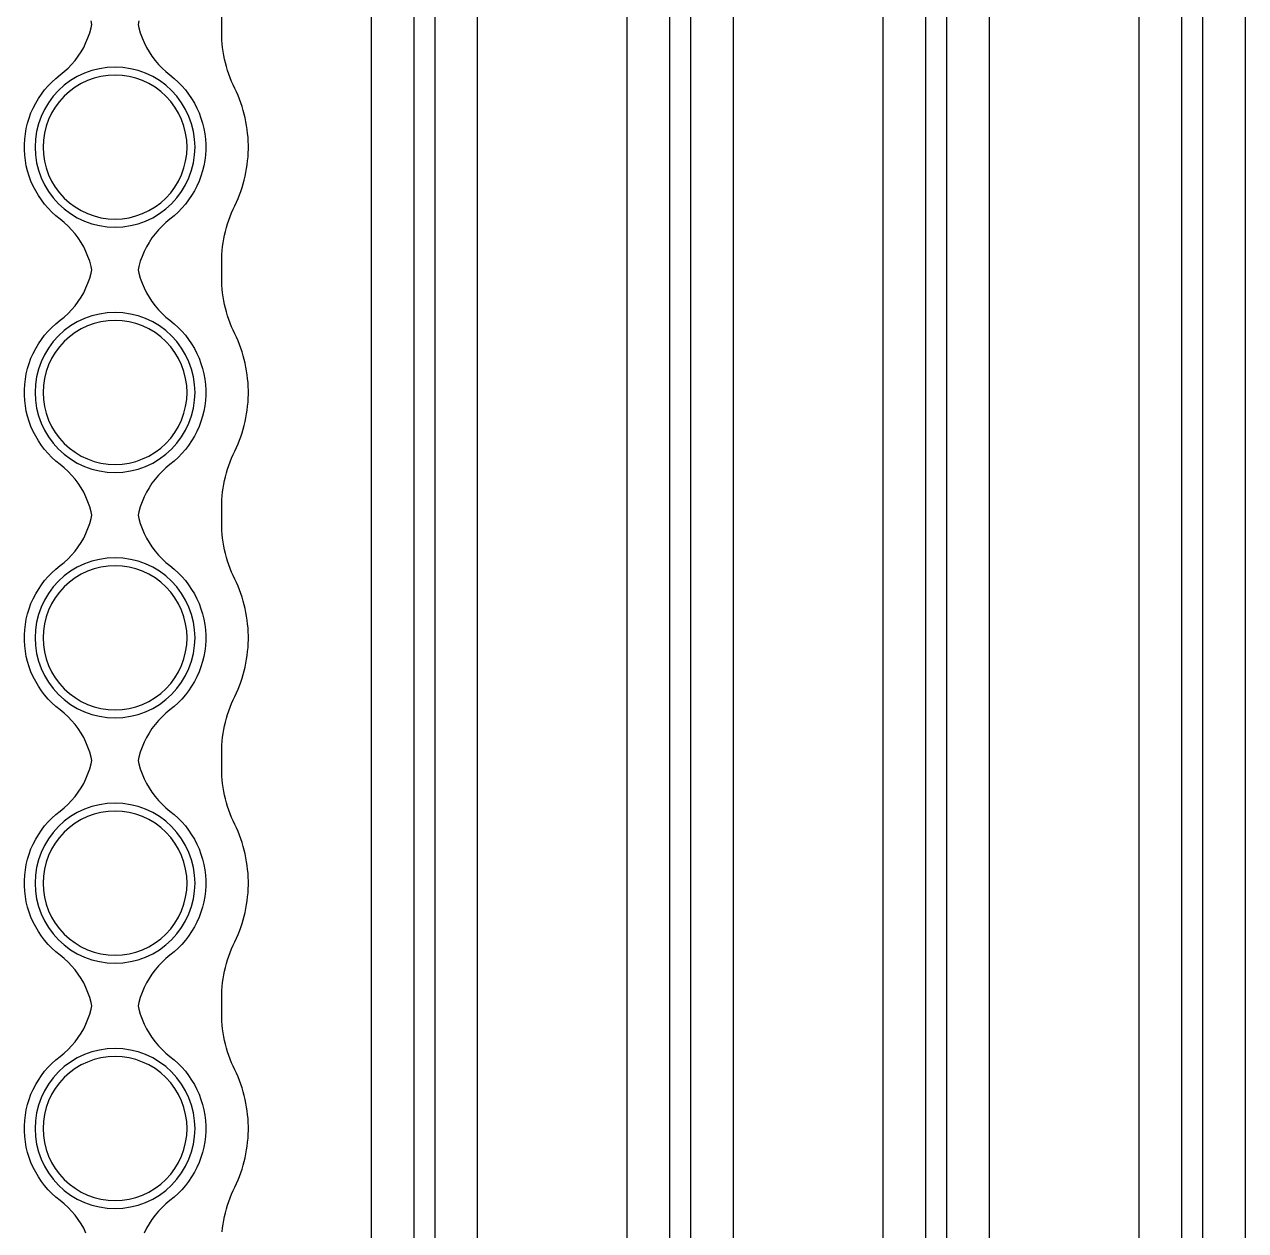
# Model space of a CAD drawing. Header units: metres. Extents: x -1805 to 1655, y -683 to 39617.
# Drawn here: x -8.5 to 106, y 4570.9 to 4684 of the extents above; entities that cross this region are included whole.
import ezdxf

# ---------------------------------------------------------------- set-up
doc = ezdxf.new("R2010")
doc.units = ezdxf.units.M
for name, color, linetype in [('Etching', 5, 'CONTINUOUS'), ('Metal', 4, 'CONTINUOUS'), ('pad_etching', 1, 'CONTINUOUS'), ('PEDOT_SIROF', 6, 'CONTINUOUS')]:
    doc.layers.add(name, color=color, linetype=linetype)

msp = doc.modelspace()

# ---------------------------------------------------------------- linework, layer by layer
at = {"layer": 'Etching'}
for points in [[(24, 9134.24), (24, -45.85)], [(34, -45.85), (34, 9134.24)], [(48, 9134.24), (48, 81.13)], [(58, 81.13), (58, 9134.24)], [(72, 9134.24), (72, 208.12)], [(82, 208.12), (82, 9134.24)], [(96, 9134.24), (96, 335.1)], [(106, 335.1), (106, 9134.24)], [(10.05, 4570.82), (10.09, 4571.18), (10.14, 4571.54), (10.2, 4571.9), (10.27, 4572.26), (10.35, 4572.61), (10.45, 4572.97), (10.55, 4573.32), (10.66, 4573.66), (10.79, 4574), (10.92, 4574.34), (11.07, 4574.68), (11.22, 4575.01), (11.38, 4575.34), (11.53, 4575.68), (11.67, 4576.02), (11.79, 4576.36), (11.91, 4576.71), (12.02, 4577.06), (12.11, 4577.42), (12.2, 4577.77), (12.27, 4578.13), (12.34, 4578.5), (12.39, 4578.86), (12.43, 4579.22), (12.47, 4579.59), (12.49, 4579.96), (12.5, 4580.32), (12.5, 4580.69), (12.49, 4581.06), (12.47, 4581.43), (12.43, 4581.79), (12.39, 4582.16), (12.34, 4582.52), (12.27, 4582.88), (12.2, 4583.24), (12.11, 4583.6), (12.02, 4583.95), (11.91, 4584.31), (11.79, 4584.65), (11.67, 4585), (11.53, 4585.34), (11.38, 4585.68), (11.22, 4586.01), (11.07, 4586.34), (10.92, 4586.67), (10.79, 4587.01), (10.66, 4587.35), (10.55, 4587.7), (10.45, 4588.05), (10.35, 4588.4), (10.27, 4588.76), (10.2, 4589.11), (10.14, 4589.47), (10.09, 4589.84), (10.05, 4590.2), (10.02, 4590.56), (10.01, 4590.93), (10, 4591.29), (10, 4592.73), (10.01, 4593.09), (10.02, 4593.45), (10.05, 4593.82), (10.09, 4594.18), (10.14, 4594.54), (10.2, 4594.9), (10.27, 4595.26), (10.35, 4595.61), (10.45, 4595.97), (10.55, 4596.32), (10.66, 4596.66), (10.79, 4597), (10.92, 4597.34), (11.07, 4597.68), (11.22, 4598.01), (11.38, 4598.34), (11.53, 4598.68), (11.67, 4599.02), (11.79, 4599.36), (11.91, 4599.71), (12.02, 4600.06), (12.11, 4600.42), (12.2, 4600.77), (12.27, 4601.13), (12.34, 4601.5), (12.39, 4601.86), (12.43, 4602.22), (12.47, 4602.59), (12.49, 4602.96), (12.5, 4603.32), (12.5, 4603.69), (12.49, 4604.06), (12.47, 4604.43), (12.43, 4604.79), (12.39, 4605.16), (12.34, 4605.52), (12.27, 4605.88), (12.2, 4606.24), (12.11, 4606.6), (12.02, 4606.95), (11.91, 4607.31), (11.79, 4607.65), (11.67, 4608), (11.53, 4608.34), (11.38, 4608.68), (11.22, 4609.01), (11.07, 4609.34), (10.92, 4609.67), (10.79, 4610.01), (10.66, 4610.35), (10.55, 4610.7), (10.45, 4611.05), (10.35, 4611.4), (10.27, 4611.76), (10.2, 4612.11), (10.14, 4612.47), (10.09, 4612.84), (10.05, 4613.2), (10.02, 4613.56), (10.01, 4613.93), (10, 4614.29), (10, 4615.73), (10.01, 4616.09), (10.02, 4616.45), (10.05, 4616.82), (10.09, 4617.18), (10.14, 4617.54), (10.2, 4617.9), (10.27, 4618.26), (10.35, 4618.61), (10.45, 4618.97), (10.55, 4619.32), (10.66, 4619.66), (10.79, 4620), (10.92, 4620.34), (11.07, 4620.68), (11.22, 4621.01), (11.38, 4621.34), (11.53, 4621.68), (11.67, 4622.02), (11.79, 4622.36), (11.91, 4622.71), (12.02, 4623.06), (12.11, 4623.42), (12.2, 4623.77), (12.27, 4624.13), (12.34, 4624.5), (12.39, 4624.86), (12.43, 4625.22), (12.47, 4625.59), (12.49, 4625.96), (12.5, 4626.32), (12.5, 4626.69), (12.49, 4627.06), (12.47, 4627.43), (12.43, 4627.79), (12.39, 4628.16), (12.34, 4628.52), (12.27, 4628.88), (12.2, 4629.24), (12.11, 4629.6), (12.02, 4629.95), (11.91, 4630.31), (11.79, 4630.65), (11.67, 4631), (11.53, 4631.34), (11.38, 4631.68), (11.22, 4632.01), (11.07, 4632.34), (10.92, 4632.67), (10.79, 4633.01), (10.66, 4633.35), (10.55, 4633.7), (10.45, 4634.05), (10.35, 4634.4), (10.27, 4634.76), (10.2, 4635.11), (10.14, 4635.47), (10.09, 4635.84), (10.05, 4636.2), (10.02, 4636.56), (10.01, 4636.93), (10, 4637.29), (10, 4638.73), (10.01, 4639.09), (10.02, 4639.45), (10.05, 4639.82), (10.09, 4640.18), (10.14, 4640.54), (10.2, 4640.9), (10.27, 4641.26), (10.35, 4641.61), (10.45, 4641.97), (10.55, 4642.32), (10.66, 4642.66), (10.79, 4643), (10.92, 4643.34), (11.07, 4643.68), (11.22, 4644.01), (11.38, 4644.34), (11.53, 4644.68), (11.67, 4645.02), (11.79, 4645.36), (11.91, 4645.71), (12.02, 4646.06), (12.11, 4646.42), (12.2, 4646.77), (12.27, 4647.13), (12.34, 4647.5), (12.39, 4647.86), (12.43, 4648.22), (12.47, 4648.59), (12.49, 4648.96), (12.5, 4649.32), (12.5, 4649.69), (12.49, 4650.06), (12.47, 4650.43), (12.43, 4650.79), (12.39, 4651.16), (12.34, 4651.52), (12.27, 4651.88), (12.2, 4652.24), (12.11, 4652.6), (12.02, 4652.95), (11.91, 4653.31), (11.79, 4653.65), (11.67, 4654), (11.53, 4654.34), (11.38, 4654.68), (11.22, 4655.01), (11.07, 4655.34), (10.92, 4655.67), (10.79, 4656.01), (10.66, 4656.35), (10.55, 4656.7), (10.45, 4657.05), (10.35, 4657.4), (10.27, 4657.76), (10.2, 4658.11), (10.14, 4658.47), (10.09, 4658.84), (10.05, 4659.2), (10.02, 4659.56), (10.01, 4659.93), (10, 4660.29), (10, 4661.73), (10.01, 4662.09), (10.02, 4662.45), (10.05, 4662.82), (10.09, 4663.18), (10.14, 4663.54), (10.2, 4663.9), (10.27, 4664.26), (10.35, 4664.61), (10.45, 4664.97), (10.55, 4665.32), (10.66, 4665.66), (10.79, 4666), (10.92, 4666.34), (11.07, 4666.68), (11.22, 4667.01), (11.38, 4667.34), (11.53, 4667.68), (11.67, 4668.02), (11.79, 4668.36), (11.91, 4668.71), (12.02, 4669.06), (12.11, 4669.42), (12.2, 4669.77), (12.27, 4670.13), (12.34, 4670.5), (12.39, 4670.86), (12.43, 4671.22), (12.47, 4671.59), (12.49, 4671.96), (12.5, 4672.32), (12.5, 4672.69), (12.49, 4673.06), (12.47, 4673.43), (12.43, 4673.79), (12.39, 4674.16), (12.34, 4674.52), (12.27, 4674.88), (12.2, 4675.24), (12.11, 4675.6), (12.02, 4675.95), (11.91, 4676.31), (11.79, 4676.65), (11.67, 4677), (11.53, 4677.34), (11.38, 4677.68), (11.22, 4678.01), (11.07, 4678.34), (10.92, 4678.67), (10.79, 4679.01), (10.66, 4679.35), (10.55, 4679.7), (10.45, 4680.05), (10.35, 4680.4), (10.27, 4680.76), (10.2, 4681.11), (10.14, 4681.47), (10.09, 4681.84), (10.05, 4682.2), (10.02, 4682.56), (10.01, 4682.93), (10, 4683.29), (10, 4684.73)]]:
    msp.add_lwpolyline(points, dxfattribs=at)
at = {"layer": 'Metal'}
for points in [[(30, -49.66), (30, 9436.51), (28, 9436.51), (28, 9436.51), (28, -49.66)], [(54, 77.32), (54, 9436.51), (52, 9436.51), (52, 9436.51), (52, 77.32)], [(78, 204.31), (78, 9436.51), (76, 9436.51), (76, 9436.51), (76, 204.31)], [(102, 331.29), (102, 9436.51), (100, 9436.51), (100, 9436.51), (100, 331.29)], [(-2.73, 4570.71), (-2.94, 4571.15), (-3.19, 4571.58), (-3.46, 4571.99), (-3.75, 4572.38), (-4.07, 4572.75), (-4.41, 4573.11), (-4.77, 4573.44), (-5.15, 4573.75), (-5.54, 4574.06), (-5.92, 4574.4), (-6.27, 4574.77), (-6.6, 4575.15), (-6.9, 4575.55), (-7.18, 4575.97), (-7.44, 4576.4), (-7.67, 4576.85), (-7.88, 4577.31), (-8.05, 4577.78), (-8.2, 4578.27), (-8.32, 4578.76), (-8.41, 4579.25), (-8.47, 4579.75), (-8.5, 4580.26), (-8.5, 4580.76), (-8.47, 4581.26), (-8.41, 4581.76), (-8.32, 4582.26), (-8.2, 4582.75), (-8.05, 4583.23), (-7.88, 4583.71), (-7.67, 4584.17), (-7.44, 4584.62), (-7.18, 4585.05), (-6.9, 4585.47), (-6.6, 4585.87), (-6.27, 4586.25), (-5.92, 4586.61), (-5.54, 4586.95), (-5.15, 4587.27), (-4.77, 4587.58), (-4.41, 4587.91), (-4.07, 4588.26), (-3.75, 4588.64), (-3.46, 4589.03), (-3.19, 4589.44), (-2.94, 4589.86), (-2.73, 4590.3), (-2.54, 4590.76), (-2.37, 4591.22), (-2.24, 4591.69), (-2.17, 4592.01), (-2.24, 4592.33), (-2.37, 4592.8), (-2.54, 4593.26), (-2.73, 4593.71), (-2.94, 4594.15), (-3.19, 4594.58), (-3.46, 4594.99), (-3.75, 4595.38), (-4.07, 4595.75), (-4.41, 4596.11), (-4.77, 4596.44), (-5.15, 4596.75), (-5.54, 4597.06), (-5.92, 4597.4), (-6.27, 4597.77), (-6.6, 4598.15), (-6.9, 4598.55), (-7.18, 4598.97), (-7.44, 4599.4), (-7.67, 4599.85), (-7.88, 4600.31), (-8.05, 4600.78), (-8.2, 4601.27), (-8.32, 4601.76), (-8.41, 4602.25), (-8.47, 4602.75), (-8.5, 4603.26), (-8.5, 4603.76), (-8.47, 4604.26), (-8.41, 4604.76), (-8.32, 4605.26), (-8.2, 4605.75), (-8.05, 4606.23), (-7.88, 4606.71), (-7.67, 4607.17), (-7.44, 4607.62), (-7.18, 4608.05), (-6.9, 4608.47), (-6.6, 4608.87), (-6.27, 4609.25), (-5.92, 4609.61), (-5.54, 4609.95), (-5.15, 4610.27), (-4.77, 4610.58), (-4.41, 4610.91), (-4.07, 4611.26), (-3.75, 4611.64), (-3.46, 4612.03), (-3.19, 4612.44), (-2.94, 4612.86), (-2.73, 4613.3), (-2.54, 4613.76), (-2.37, 4614.22), (-2.24, 4614.69), (-2.17, 4615.01), (-2.24, 4615.33), (-2.37, 4615.8), (-2.54, 4616.26), (-2.73, 4616.71), (-2.94, 4617.15), (-3.19, 4617.58), (-3.46, 4617.99), (-3.75, 4618.38), (-4.07, 4618.75), (-4.41, 4619.11), (-4.77, 4619.44), (-5.15, 4619.75), (-5.54, 4620.06), (-5.92, 4620.4), (-6.27, 4620.77), (-6.6, 4621.15), (-6.9, 4621.55), (-7.18, 4621.97), (-7.44, 4622.4), (-7.67, 4622.85), (-7.88, 4623.31), (-8.05, 4623.78), (-8.2, 4624.27), (-8.32, 4624.76), (-8.41, 4625.25), (-8.47, 4625.75), (-8.5, 4626.26), (-8.5, 4626.76), (-8.47, 4627.26), (-8.41, 4627.76), (-8.32, 4628.26), (-8.2, 4628.75), (-8.05, 4629.23), (-7.88, 4629.71), (-7.67, 4630.17), (-7.44, 4630.62), (-7.18, 4631.05), (-6.9, 4631.47), (-6.6, 4631.87), (-6.27, 4632.25), (-5.92, 4632.61), (-5.54, 4632.95), (-5.15, 4633.27), (-4.77, 4633.58), (-4.41, 4633.91), (-4.07, 4634.26), (-3.75, 4634.64), (-3.46, 4635.03), (-3.19, 4635.44), (-2.94, 4635.86), (-2.73, 4636.3), (-2.54, 4636.76), (-2.37, 4637.22), (-2.24, 4637.69), (-2.17, 4638.01), (-2.24, 4638.33), (-2.37, 4638.8), (-2.54, 4639.26), (-2.73, 4639.71), (-2.94, 4640.15), (-3.19, 4640.58), (-3.46, 4640.99), (-3.75, 4641.38), (-4.07, 4641.75), (-4.41, 4642.11), (-4.77, 4642.44), (-5.15, 4642.75), (-5.54, 4643.06), (-5.92, 4643.4), (-6.27, 4643.77), (-6.6, 4644.15), (-6.9, 4644.55), (-7.18, 4644.97), (-7.44, 4645.4), (-7.67, 4645.85), (-7.88, 4646.31), (-8.05, 4646.78), (-8.2, 4647.27), (-8.32, 4647.76), (-8.41, 4648.25), (-8.47, 4648.75), (-8.5, 4649.26), (-8.5, 4649.76), (-8.47, 4650.26), (-8.41, 4650.76), (-8.32, 4651.26), (-8.2, 4651.75), (-8.05, 4652.23), (-7.88, 4652.71), (-7.67, 4653.17), (-7.44, 4653.62), (-7.18, 4654.05), (-6.9, 4654.47), (-6.6, 4654.87), (-6.27, 4655.25), (-5.92, 4655.61), (-5.54, 4655.95), (-5.15, 4656.27), (-4.77, 4656.58), (-4.41, 4656.91), (-4.07, 4657.26), (-3.75, 4657.64), (-3.46, 4658.03), (-3.19, 4658.44), (-2.94, 4658.86), (-2.73, 4659.3), (-2.54, 4659.76), (-2.37, 4660.22), (-2.24, 4660.69), (-2.17, 4661.01), (-2.24, 4661.33), (-2.37, 4661.8), (-2.54, 4662.26), (-2.73, 4662.71), (-2.94, 4663.15), (-3.19, 4663.58), (-3.46, 4663.99), (-3.75, 4664.38), (-4.07, 4664.75), (-4.41, 4665.11), (-4.77, 4665.44), (-5.15, 4665.75), (-5.54, 4666.06), (-5.92, 4666.4), (-6.27, 4666.77), (-6.6, 4667.15), (-6.9, 4667.55), (-7.18, 4667.97), (-7.44, 4668.4), (-7.67, 4668.85), (-7.88, 4669.31), (-8.05, 4669.78), (-8.2, 4670.27), (-8.32, 4670.76), (-8.41, 4671.25), (-8.47, 4671.75), (-8.5, 4672.26), (-8.5, 4672.76), (-8.47, 4673.26), (-8.41, 4673.76), (-8.32, 4674.26), (-8.2, 4674.75), (-8.05, 4675.23), (-7.88, 4675.71), (-7.67, 4676.17), (-7.44, 4676.62), (-7.18, 4677.05), (-6.9, 4677.47), (-6.6, 4677.87), (-6.27, 4678.25), (-5.92, 4678.61), (-5.54, 4678.95), (-5.15, 4679.27), (-4.77, 4679.58), (-4.41, 4679.91), (-4.07, 4680.26), (-3.75, 4680.64), (-3.46, 4681.03), (-3.19, 4681.44), (-2.94, 4681.86), (-2.73, 4682.3), (-2.54, 4682.76), (-2.37, 4683.22), (-2.24, 4683.69), (-2.17, 4684.01), (-2.24, 4684.33)], [(2.24, 4684.33), (2.17, 4684.01), (2.24, 4683.69), (2.37, 4683.22), (2.54, 4682.76), (2.73, 4682.3), (2.94, 4681.86), (3.19, 4681.44), (3.46, 4681.03), (3.75, 4680.64), (4.07, 4680.26), (4.41, 4679.91), (4.77, 4679.58), (5.15, 4679.27), (5.54, 4678.95), (5.92, 4678.61), (6.27, 4678.25), (6.6, 4677.87), (6.9, 4677.47), (7.18, 4677.05), (7.44, 4676.62), (7.67, 4676.17), (7.88, 4675.71), (8.05, 4675.23), (8.2, 4674.75), (8.32, 4674.26), (8.41, 4673.76), (8.47, 4673.26), (8.5, 4672.76), (8.5, 4672.26), (8.47, 4671.75), (8.41, 4671.25), (8.32, 4670.76), (8.2, 4670.27), (8.05, 4669.78), (7.88, 4669.31), (7.67, 4668.85), (7.44, 4668.4), (7.18, 4667.97), (6.9, 4667.55), (6.6, 4667.15), (6.27, 4666.77), (5.92, 4666.4), (5.54, 4666.06), (5.15, 4665.75), (4.77, 4665.44), (4.41, 4665.11), (4.07, 4664.75), (3.75, 4664.38), (3.46, 4663.99), (3.19, 4663.58), (2.94, 4663.15), (2.73, 4662.71), (2.54, 4662.26), (2.37, 4661.8), (2.24, 4661.33), (2.17, 4661.01), (2.24, 4660.69), (2.37, 4660.22), (2.54, 4659.76), (2.73, 4659.3), (2.94, 4658.86), (3.19, 4658.44), (3.46, 4658.03), (3.75, 4657.64), (4.07, 4657.26), (4.41, 4656.91), (4.77, 4656.58), (5.15, 4656.27), (5.54, 4655.95), (5.92, 4655.61), (6.27, 4655.25), (6.6, 4654.87), (6.9, 4654.47), (7.18, 4654.05), (7.44, 4653.62), (7.67, 4653.17), (7.88, 4652.71), (8.05, 4652.23), (8.2, 4651.75), (8.32, 4651.26), (8.41, 4650.76), (8.47, 4650.26), (8.5, 4649.76), (8.5, 4649.26), (8.47, 4648.75), (8.41, 4648.25), (8.32, 4647.76), (8.2, 4647.27), (8.05, 4646.78), (7.88, 4646.31), (7.67, 4645.85), (7.44, 4645.4), (7.18, 4644.97), (6.9, 4644.55), (6.6, 4644.15), (6.27, 4643.77), (5.92, 4643.4), (5.54, 4643.06), (5.15, 4642.75), (4.77, 4642.44), (4.41, 4642.11), (4.07, 4641.75), (3.75, 4641.38), (3.46, 4640.99), (3.19, 4640.58), (2.94, 4640.15), (2.73, 4639.71), (2.54, 4639.26), (2.37, 4638.8), (2.24, 4638.33), (2.17, 4638.01), (2.24, 4637.69), (2.37, 4637.22), (2.54, 4636.76), (2.73, 4636.3), (2.94, 4635.86), (3.19, 4635.44), (3.46, 4635.03), (3.75, 4634.64), (4.07, 4634.26), (4.41, 4633.91), (4.77, 4633.58), (5.15, 4633.27), (5.54, 4632.95), (5.92, 4632.61), (6.27, 4632.25), (6.6, 4631.87), (6.9, 4631.47), (7.18, 4631.05), (7.44, 4630.62), (7.67, 4630.17), (7.88, 4629.71), (8.05, 4629.23), (8.2, 4628.75), (8.32, 4628.26), (8.41, 4627.76), (8.47, 4627.26), (8.5, 4626.76), (8.5, 4626.26), (8.47, 4625.75), (8.41, 4625.25), (8.32, 4624.76), (8.2, 4624.27), (8.05, 4623.78), (7.88, 4623.31), (7.67, 4622.85), (7.44, 4622.4), (7.18, 4621.97), (6.9, 4621.55), (6.6, 4621.15), (6.27, 4620.77), (5.92, 4620.4), (5.54, 4620.06), (5.15, 4619.75), (4.77, 4619.44), (4.41, 4619.11), (4.07, 4618.75), (3.75, 4618.38), (3.46, 4617.99), (3.19, 4617.58), (2.94, 4617.15), (2.73, 4616.71), (2.54, 4616.26), (2.37, 4615.8), (2.24, 4615.33), (2.17, 4615.01), (2.24, 4614.69), (2.37, 4614.22), (2.54, 4613.76), (2.73, 4613.3), (2.94, 4612.86), (3.19, 4612.44), (3.46, 4612.03), (3.75, 4611.64), (4.07, 4611.26), (4.41, 4610.91), (4.77, 4610.58), (5.15, 4610.27), (5.54, 4609.95), (5.92, 4609.61), (6.27, 4609.25), (6.6, 4608.87), (6.9, 4608.47), (7.18, 4608.05), (7.44, 4607.62), (7.67, 4607.17), (7.88, 4606.71), (8.05, 4606.23), (8.2, 4605.75), (8.32, 4605.26), (8.41, 4604.76), (8.47, 4604.26), (8.5, 4603.76), (8.5, 4603.26), (8.47, 4602.75), (8.41, 4602.25), (8.32, 4601.76), (8.2, 4601.27), (8.05, 4600.78), (7.88, 4600.31), (7.67, 4599.85), (7.44, 4599.4), (7.18, 4598.97), (6.9, 4598.55), (6.6, 4598.15), (6.27, 4597.77), (5.92, 4597.4), (5.54, 4597.06), (5.15, 4596.75), (4.77, 4596.44), (4.41, 4596.11), (4.07, 4595.75), (3.75, 4595.38), (3.46, 4594.99), (3.19, 4594.58), (2.94, 4594.15), (2.73, 4593.71), (2.54, 4593.26), (2.37, 4592.8), (2.24, 4592.33), (2.17, 4592.01), (2.24, 4591.69), (2.37, 4591.22), (2.54, 4590.76), (2.73, 4590.3), (2.94, 4589.86), (3.19, 4589.44), (3.46, 4589.03), (3.75, 4588.64), (4.07, 4588.26), (4.41, 4587.91), (4.77, 4587.58), (5.15, 4587.27), (5.54, 4586.95), (5.92, 4586.61), (6.27, 4586.25), (6.6, 4585.87), (6.9, 4585.47), (7.18, 4585.05), (7.44, 4584.62), (7.67, 4584.17), (7.88, 4583.71), (8.05, 4583.23), (8.2, 4582.75), (8.32, 4582.26), (8.41, 4581.76), (8.47, 4581.26), (8.5, 4580.76), (8.5, 4580.26), (8.47, 4579.75), (8.41, 4579.25), (8.32, 4578.76), (8.2, 4578.27), (8.05, 4577.78), (7.88, 4577.31), (7.67, 4576.85), (7.44, 4576.4), (7.18, 4575.97), (6.9, 4575.55), (6.6, 4575.15), (6.27, 4574.77), (5.92, 4574.4), (5.54, 4574.06), (5.15, 4573.75), (4.77, 4573.44), (4.41, 4573.11), (4.07, 4572.75), (3.75, 4572.38), (3.46, 4571.99), (3.19, 4571.58), (2.94, 4571.15), (2.73, 4570.71)]]:
    msp.add_lwpolyline(points, dxfattribs=at)
at = {"layer": 'pad_etching'}
for points in [[(6.75, 4672.51), (6.72, 4673.17), (6.62, 4673.82), (6.46, 4674.47), (6.24, 4675.09), (5.95, 4675.69), (5.61, 4676.26), (5.22, 4676.79), (4.77, 4677.28), (4.28, 4677.73), (3.75, 4678.12), (3.18, 4678.46), (2.58, 4678.74), (1.96, 4678.97), (1.32, 4679.13), (0.66, 4679.23), (0, 4679.26), (-0.66, 4679.23), (-1.32, 4679.13), (-1.96, 4678.97), (-2.58, 4678.74), (-3.18, 4678.46), (-3.75, 4678.12), (-4.28, 4677.73), (-4.77, 4677.28), (-5.22, 4676.79), (-5.61, 4676.26), (-5.95, 4675.69), (-6.24, 4675.09), (-6.46, 4674.47), (-6.62, 4673.82), (-6.72, 4673.17), (-6.75, 4672.51), (-6.72, 4671.85), (-6.62, 4671.19), (-6.46, 4670.55), (-6.24, 4669.92), (-5.95, 4669.33), (-5.61, 4668.76), (-5.22, 4668.23), (-4.77, 4667.73), (-4.28, 4667.29), (-3.75, 4666.9), (-3.18, 4666.55), (-2.58, 4666.27), (-1.96, 4666.05), (-1.32, 4665.89), (-0.66, 4665.79), (0, 4665.76), (0.66, 4665.79), (1.32, 4665.89), (1.96, 4666.05), (2.58, 4666.27), (3.18, 4666.55), (3.75, 4666.9), (4.28, 4667.29), (4.77, 4667.73), (5.22, 4668.23), (5.61, 4668.76), (5.95, 4669.33), (6.24, 4669.92), (6.46, 4670.55), (6.62, 4671.19), (6.72, 4671.85), (6.75, 4672.51)], [(6.75, 4649.51), (6.72, 4650.17), (6.62, 4650.82), (6.46, 4651.47), (6.24, 4652.09), (5.95, 4652.69), (5.61, 4653.26), (5.22, 4653.79), (4.77, 4654.28), (4.28, 4654.73), (3.75, 4655.12), (3.18, 4655.46), (2.58, 4655.74), (1.96, 4655.97), (1.32, 4656.13), (0.66, 4656.23), (0, 4656.26), (-0.66, 4656.23), (-1.32, 4656.13), (-1.96, 4655.97), (-2.58, 4655.74), (-3.18, 4655.46), (-3.75, 4655.12), (-4.28, 4654.73), (-4.77, 4654.28), (-5.22, 4653.79), (-5.61, 4653.26), (-5.95, 4652.69), (-6.24, 4652.09), (-6.46, 4651.47), (-6.62, 4650.82), (-6.72, 4650.17), (-6.75, 4649.51), (-6.72, 4648.85), (-6.62, 4648.19), (-6.46, 4647.55), (-6.24, 4646.92), (-5.95, 4646.33), (-5.61, 4645.76), (-5.22, 4645.23), (-4.77, 4644.73), (-4.28, 4644.29), (-3.75, 4643.9), (-3.18, 4643.55), (-2.58, 4643.27), (-1.96, 4643.05), (-1.32, 4642.89), (-0.66, 4642.79), (0, 4642.76), (0.66, 4642.79), (1.32, 4642.89), (1.96, 4643.05), (2.58, 4643.27), (3.18, 4643.55), (3.75, 4643.9), (4.28, 4644.29), (4.77, 4644.73), (5.22, 4645.23), (5.61, 4645.76), (5.95, 4646.33), (6.24, 4646.92), (6.46, 4647.55), (6.62, 4648.19), (6.72, 4648.85), (6.75, 4649.51)], [(6.75, 4626.51), (6.72, 4627.17), (6.62, 4627.82), (6.46, 4628.47), (6.24, 4629.09), (5.95, 4629.69), (5.61, 4630.26), (5.22, 4630.79), (4.77, 4631.28), (4.28, 4631.73), (3.75, 4632.12), (3.18, 4632.46), (2.58, 4632.74), (1.96, 4632.97), (1.32, 4633.13), (0.66, 4633.23), (0, 4633.26), (-0.66, 4633.23), (-1.32, 4633.13), (-1.96, 4632.97), (-2.58, 4632.74), (-3.18, 4632.46), (-3.75, 4632.12), (-4.28, 4631.73), (-4.77, 4631.28), (-5.22, 4630.79), (-5.61, 4630.26), (-5.95, 4629.69), (-6.24, 4629.09), (-6.46, 4628.47), (-6.62, 4627.82), (-6.72, 4627.17), (-6.75, 4626.51), (-6.72, 4625.85), (-6.62, 4625.19), (-6.46, 4624.55), (-6.24, 4623.92), (-5.95, 4623.33), (-5.61, 4622.76), (-5.22, 4622.23), (-4.77, 4621.73), (-4.28, 4621.29), (-3.75, 4620.9), (-3.18, 4620.55), (-2.58, 4620.27), (-1.96, 4620.05), (-1.32, 4619.89), (-0.66, 4619.79), (0, 4619.76), (0.66, 4619.79), (1.32, 4619.89), (1.96, 4620.05), (2.58, 4620.27), (3.18, 4620.55), (3.75, 4620.9), (4.28, 4621.29), (4.77, 4621.73), (5.22, 4622.23), (5.61, 4622.76), (5.95, 4623.33), (6.24, 4623.92), (6.46, 4624.55), (6.62, 4625.19), (6.72, 4625.85), (6.75, 4626.51)], [(6.75, 4603.51), (6.72, 4604.17), (6.62, 4604.82), (6.46, 4605.47), (6.24, 4606.09), (5.95, 4606.69), (5.61, 4607.26), (5.22, 4607.79), (4.77, 4608.28), (4.28, 4608.73), (3.75, 4609.12), (3.18, 4609.46), (2.58, 4609.74), (1.96, 4609.97), (1.32, 4610.13), (0.66, 4610.23), (0, 4610.26), (-0.66, 4610.23), (-1.32, 4610.13), (-1.96, 4609.97), (-2.58, 4609.74), (-3.18, 4609.46), (-3.75, 4609.12), (-4.28, 4608.73), (-4.77, 4608.28), (-5.22, 4607.79), (-5.61, 4607.26), (-5.95, 4606.69), (-6.24, 4606.09), (-6.46, 4605.47), (-6.62, 4604.82), (-6.72, 4604.17), (-6.75, 4603.51), (-6.72, 4602.85), (-6.62, 4602.19), (-6.46, 4601.55), (-6.24, 4600.92), (-5.95, 4600.33), (-5.61, 4599.76), (-5.22, 4599.23), (-4.77, 4598.73), (-4.28, 4598.29), (-3.75, 4597.9), (-3.18, 4597.55), (-2.58, 4597.27), (-1.96, 4597.05), (-1.32, 4596.89), (-0.66, 4596.79), (0, 4596.76), (0.66, 4596.79), (1.32, 4596.89), (1.96, 4597.05), (2.58, 4597.27), (3.18, 4597.55), (3.75, 4597.9), (4.28, 4598.29), (4.77, 4598.73), (5.22, 4599.23), (5.61, 4599.76), (5.95, 4600.33), (6.24, 4600.92), (6.46, 4601.55), (6.62, 4602.19), (6.72, 4602.85), (6.75, 4603.51)], [(6.75, 4580.51), (6.72, 4581.17), (6.62, 4581.82), (6.46, 4582.47), (6.24, 4583.09), (5.95, 4583.69), (5.61, 4584.26), (5.22, 4584.79), (4.77, 4585.28), (4.28, 4585.73), (3.75, 4586.12), (3.18, 4586.46), (2.58, 4586.74), (1.96, 4586.97), (1.32, 4587.13), (0.66, 4587.23), (0, 4587.26), (-0.66, 4587.23), (-1.32, 4587.13), (-1.96, 4586.97), (-2.58, 4586.74), (-3.18, 4586.46), (-3.75, 4586.12), (-4.28, 4585.73), (-4.77, 4585.28), (-5.22, 4584.79), (-5.61, 4584.26), (-5.95, 4583.69), (-6.24, 4583.09), (-6.46, 4582.47), (-6.62, 4581.82), (-6.72, 4581.17), (-6.75, 4580.51), (-6.72, 4579.85), (-6.62, 4579.19), (-6.46, 4578.55), (-6.24, 4577.92), (-5.95, 4577.33), (-5.61, 4576.76), (-5.22, 4576.23), (-4.77, 4575.73), (-4.28, 4575.29), (-3.75, 4574.9), (-3.18, 4574.55), (-2.58, 4574.27), (-1.96, 4574.05), (-1.32, 4573.89), (-0.66, 4573.79), (0, 4573.76), (0.66, 4573.79), (1.32, 4573.89), (1.96, 4574.05), (2.58, 4574.27), (3.18, 4574.55), (3.75, 4574.9), (4.28, 4575.29), (4.77, 4575.73), (5.22, 4576.23), (5.61, 4576.76), (5.95, 4577.33), (6.24, 4577.92), (6.46, 4578.55), (6.62, 4579.19), (6.72, 4579.85), (6.75, 4580.51)]]:
    msp.add_lwpolyline(points, close=True, dxfattribs=at)
at = {"layer": 'PEDOT_SIROF'}
for points in [[(7.5, 4672.51), (7.46, 4673.24), (7.36, 4673.97), (7.18, 4674.69), (6.93, 4675.38), (6.61, 4676.04), (6.24, 4676.67), (5.8, 4677.27), (5.3, 4677.81), (4.76, 4678.31), (4.17, 4678.74), (3.54, 4679.12), (2.87, 4679.44), (2.18, 4679.68), (1.46, 4679.86), (0.74, 4679.97), (0, 4680.01), (-0.74, 4679.97), (-1.46, 4679.86), (-2.18, 4679.68), (-2.87, 4679.44), (-3.54, 4679.12), (-4.17, 4678.74), (-4.76, 4678.31), (-5.3, 4677.81), (-5.8, 4677.27), (-6.24, 4676.67), (-6.61, 4676.04), (-6.93, 4675.38), (-7.18, 4674.69), (-7.36, 4673.97), (-7.46, 4673.24), (-7.5, 4672.51), (-7.46, 4671.77), (-7.36, 4671.04), (-7.18, 4670.33), (-6.93, 4669.64), (-6.61, 4668.97), (-6.24, 4668.34), (-5.8, 4667.75), (-5.3, 4667.2), (-4.76, 4666.71), (-4.17, 4666.27), (-3.54, 4665.89), (-2.87, 4665.58), (-2.18, 4665.33), (-1.46, 4665.15), (-0.74, 4665.04), (0, 4665.01), (0.74, 4665.04), (1.46, 4665.15), (2.18, 4665.33), (2.87, 4665.58), (3.54, 4665.89), (4.17, 4666.27), (4.76, 4666.71), (5.3, 4667.2), (5.8, 4667.75), (6.24, 4668.34), (6.61, 4668.97), (6.93, 4669.64), (7.18, 4670.33), (7.36, 4671.04), (7.46, 4671.77), (7.5, 4672.51)], [(7.5, 4649.51), (7.46, 4650.24), (7.36, 4650.97), (7.18, 4651.69), (6.93, 4652.38), (6.61, 4653.04), (6.24, 4653.67), (5.8, 4654.27), (5.3, 4654.81), (4.76, 4655.31), (4.17, 4655.74), (3.54, 4656.12), (2.87, 4656.44), (2.18, 4656.68), (1.46, 4656.86), (0.74, 4656.97), (0, 4657.01), (-0.74, 4656.97), (-1.46, 4656.86), (-2.18, 4656.68), (-2.87, 4656.44), (-3.54, 4656.12), (-4.17, 4655.74), (-4.76, 4655.31), (-5.3, 4654.81), (-5.8, 4654.27), (-6.24, 4653.67), (-6.61, 4653.04), (-6.93, 4652.38), (-7.18, 4651.69), (-7.36, 4650.97), (-7.46, 4650.24), (-7.5, 4649.51), (-7.46, 4648.77), (-7.36, 4648.04), (-7.18, 4647.33), (-6.93, 4646.64), (-6.61, 4645.97), (-6.24, 4645.34), (-5.8, 4644.75), (-5.3, 4644.2), (-4.76, 4643.71), (-4.17, 4643.27), (-3.54, 4642.89), (-2.87, 4642.58), (-2.18, 4642.33), (-1.46, 4642.15), (-0.74, 4642.04), (0, 4642.01), (0.74, 4642.04), (1.46, 4642.15), (2.18, 4642.33), (2.87, 4642.58), (3.54, 4642.89), (4.17, 4643.27), (4.76, 4643.71), (5.3, 4644.2), (5.8, 4644.75), (6.24, 4645.34), (6.61, 4645.97), (6.93, 4646.64), (7.18, 4647.33), (7.36, 4648.04), (7.46, 4648.77), (7.5, 4649.51)], [(7.5, 4626.51), (7.46, 4627.24), (7.36, 4627.97), (7.18, 4628.69), (6.93, 4629.38), (6.61, 4630.04), (6.24, 4630.67), (5.8, 4631.27), (5.3, 4631.81), (4.76, 4632.31), (4.17, 4632.74), (3.54, 4633.12), (2.87, 4633.44), (2.18, 4633.68), (1.46, 4633.86), (0.74, 4633.97), (0, 4634.01), (-0.74, 4633.97), (-1.46, 4633.86), (-2.18, 4633.68), (-2.87, 4633.44), (-3.54, 4633.12), (-4.17, 4632.74), (-4.76, 4632.31), (-5.3, 4631.81), (-5.8, 4631.27), (-6.24, 4630.67), (-6.61, 4630.04), (-6.93, 4629.38), (-7.18, 4628.69), (-7.36, 4627.97), (-7.46, 4627.24), (-7.5, 4626.51), (-7.46, 4625.77), (-7.36, 4625.04), (-7.18, 4624.33), (-6.93, 4623.64), (-6.61, 4622.97), (-6.24, 4622.34), (-5.8, 4621.75), (-5.3, 4621.2), (-4.76, 4620.71), (-4.17, 4620.27), (-3.54, 4619.89), (-2.87, 4619.58), (-2.18, 4619.33), (-1.46, 4619.15), (-0.74, 4619.04), (0, 4619.01), (0.74, 4619.04), (1.46, 4619.15), (2.18, 4619.33), (2.87, 4619.58), (3.54, 4619.89), (4.17, 4620.27), (4.76, 4620.71), (5.3, 4621.2), (5.8, 4621.75), (6.24, 4622.34), (6.61, 4622.97), (6.93, 4623.64), (7.18, 4624.33), (7.36, 4625.04), (7.46, 4625.77), (7.5, 4626.51)], [(7.5, 4603.51), (7.46, 4604.24), (7.36, 4604.97), (7.18, 4605.69), (6.93, 4606.38), (6.61, 4607.04), (6.24, 4607.67), (5.8, 4608.27), (5.3, 4608.81), (4.76, 4609.31), (4.17, 4609.74), (3.54, 4610.12), (2.87, 4610.44), (2.18, 4610.68), (1.46, 4610.86), (0.74, 4610.97), (0, 4611.01), (-0.74, 4610.97), (-1.46, 4610.86), (-2.18, 4610.68), (-2.87, 4610.44), (-3.54, 4610.12), (-4.17, 4609.74), (-4.76, 4609.31), (-5.3, 4608.81), (-5.8, 4608.27), (-6.24, 4607.67), (-6.61, 4607.04), (-6.93, 4606.38), (-7.18, 4605.69), (-7.36, 4604.97), (-7.46, 4604.24), (-7.5, 4603.51), (-7.46, 4602.77), (-7.36, 4602.04), (-7.18, 4601.33), (-6.93, 4600.64), (-6.61, 4599.97), (-6.24, 4599.34), (-5.8, 4598.75), (-5.3, 4598.2), (-4.76, 4597.71), (-4.17, 4597.27), (-3.54, 4596.89), (-2.87, 4596.58), (-2.18, 4596.33), (-1.46, 4596.15), (-0.74, 4596.04), (0, 4596.01), (0.74, 4596.04), (1.46, 4596.15), (2.18, 4596.33), (2.87, 4596.58), (3.54, 4596.89), (4.17, 4597.27), (4.76, 4597.71), (5.3, 4598.2), (5.8, 4598.75), (6.24, 4599.34), (6.61, 4599.97), (6.93, 4600.64), (7.18, 4601.33), (7.36, 4602.04), (7.46, 4602.77), (7.5, 4603.51)], [(7.5, 4580.51), (7.46, 4581.24), (7.36, 4581.97), (7.18, 4582.69), (6.93, 4583.38), (6.61, 4584.04), (6.24, 4584.67), (5.8, 4585.27), (5.3, 4585.81), (4.76, 4586.31), (4.17, 4586.74), (3.54, 4587.12), (2.87, 4587.44), (2.18, 4587.68), (1.46, 4587.86), (0.74, 4587.97), (0, 4588.01), (-0.74, 4587.97), (-1.46, 4587.86), (-2.18, 4587.68), (-2.87, 4587.44), (-3.54, 4587.12), (-4.17, 4586.74), (-4.76, 4586.31), (-5.3, 4585.81), (-5.8, 4585.27), (-6.24, 4584.67), (-6.61, 4584.04), (-6.93, 4583.38), (-7.18, 4582.69), (-7.36, 4581.97), (-7.46, 4581.24), (-7.5, 4580.51), (-7.46, 4579.77), (-7.36, 4579.04), (-7.18, 4578.33), (-6.93, 4577.64), (-6.61, 4576.97), (-6.24, 4576.34), (-5.8, 4575.75), (-5.3, 4575.2), (-4.76, 4574.71), (-4.17, 4574.27), (-3.54, 4573.89), (-2.87, 4573.58), (-2.18, 4573.33), (-1.46, 4573.15), (-0.74, 4573.04), (0, 4573.01), (0.74, 4573.04), (1.46, 4573.15), (2.18, 4573.33), (2.87, 4573.58), (3.54, 4573.89), (4.17, 4574.27), (4.76, 4574.71), (5.3, 4575.2), (5.8, 4575.75), (6.24, 4576.34), (6.61, 4576.97), (6.93, 4577.64), (7.18, 4578.33), (7.36, 4579.04), (7.46, 4579.77), (7.5, 4580.51)]]:
    msp.add_lwpolyline(points, close=True, dxfattribs=at)

doc.saveas('drawing.dxf')
